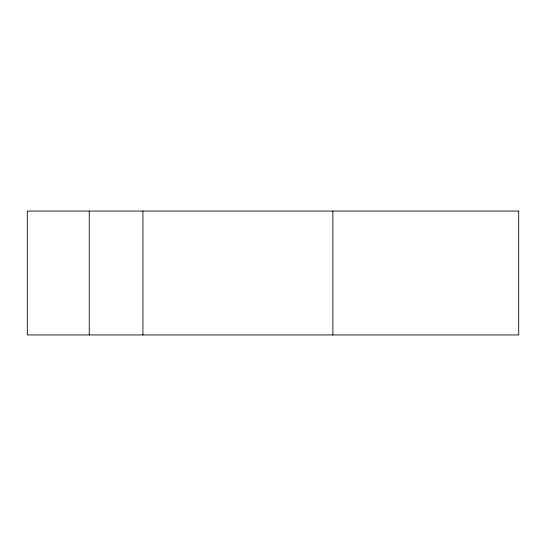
<?xml version="1.0" encoding="UTF-8"?>
<svg xmlns="http://www.w3.org/2000/svg" width="546" height="546" viewBox="0 0 546 546"><rect width="100%" height="100%" fill="white"/><g stroke="black" fill="none" stroke-linecap="round" stroke-linejoin="round"><path stroke-width="0.82" d="M332.876 211.056L332.876 334.944M142.922 211.056L142.922 334.944M89.244 211.056L89.244 334.944M518.7 211.056L27.3 211.056L27.3 334.944L518.7 334.944L518.7 211.056"/></g></svg>
